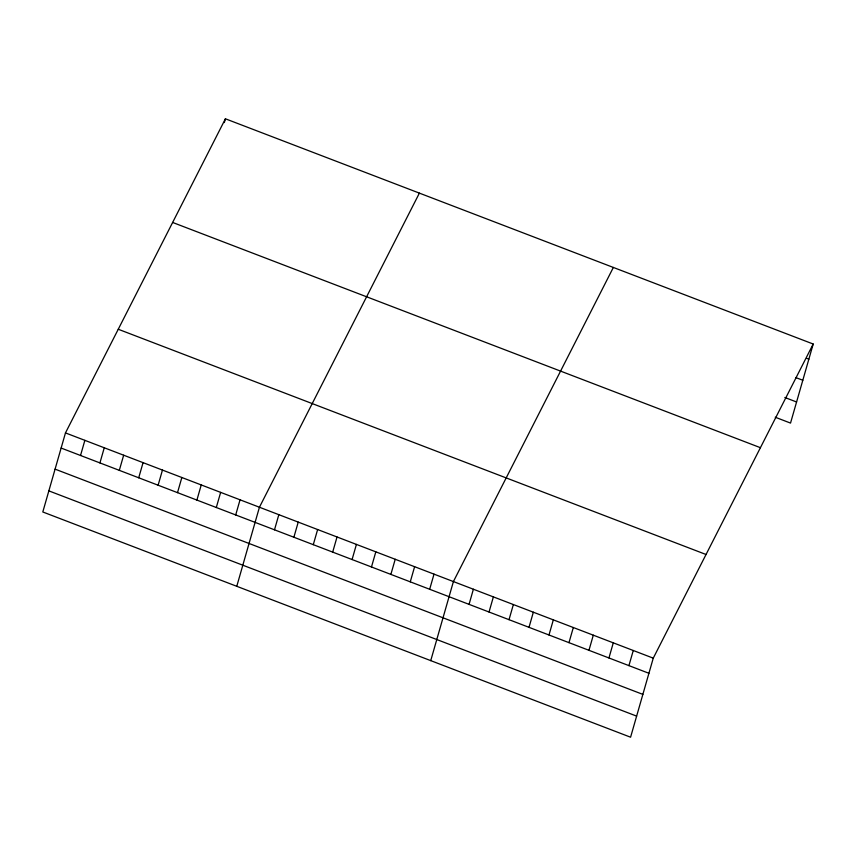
<?xml version="1.0" encoding="UTF-8"?>
<svg xmlns="http://www.w3.org/2000/svg" width="856" height="856" viewBox="0 0 856 856"><rect width="100%" height="100%" fill="white"/><g stroke="black" fill="none" stroke-linecap="round" stroke-linejoin="round"><path stroke-width="1.28" d="M65.473 432.911L42.8 511.974L630.583 737.209L653.256 658.157L813.2 344.026L225.417 118.791L65.473 432.911L653.256 658.157M80.528 455.488L84.862 440.348M99.927 462.914L104.261 447.784M119.316 470.351L123.66 455.21M224.326 122.579L225.417 118.791M138.715 477.787L143.059 462.647M158.114 485.213L162.458 470.083M177.513 492.649L181.846 477.509M196.901 500.086L201.246 484.945M216.301 507.512L220.645 492.382M235.7 514.948L240.044 499.808M236.77 586.296L259.432 507.244L419.387 193.124M274.498 529.811L278.831 514.681M293.886 537.247L298.23 522.106M313.285 544.684L317.63 529.543M332.684 552.109L337.029 536.98M352.084 559.546L356.417 544.405M371.483 566.982L375.816 551.842M390.871 574.408L395.215 559.278M410.27 581.845L414.614 566.704M429.669 589.281L434.013 574.141M430.739 660.629L453.402 581.577L613.356 267.447M469.056 604.368L473.389 589.228M489.033 612.029L493.377 596.889M509.02 619.68L513.365 604.55M529.008 627.341L533.341 612.201M548.985 635.002L553.329 619.862M568.973 642.663L573.317 627.523M588.96 650.314L593.304 635.184M608.948 657.975L613.281 642.835M628.925 665.636L633.269 650.496M813.2 344.026L790.527 423.089L775.247 417.225M806.513 358.268L808.856 359.167M795.759 377.56L802.81 380.257M784.824 397.484L796.583 401.988M172.634 222.453L760.417 447.688M118.256 329.25L706.04 554.495M61.129 448.052L648.912 673.287M55.084 469.142L642.867 694.387M48.846 490.873L636.629 716.119"/></g></svg>
